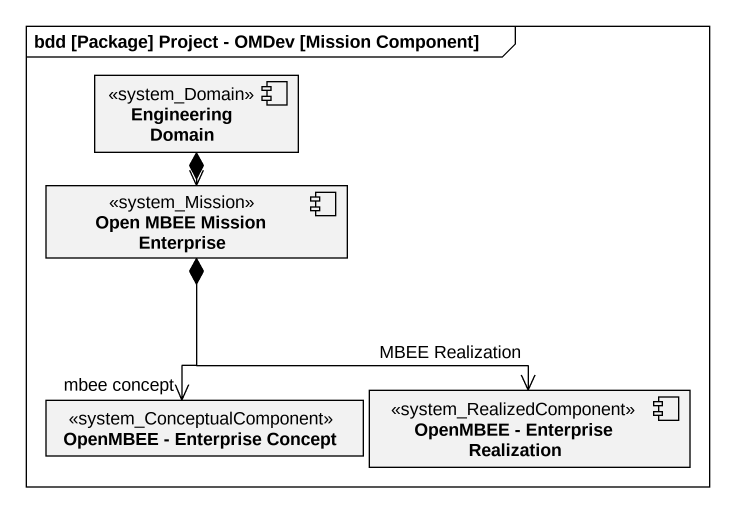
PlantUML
@startuml
mainframe bdd [Package] Project - OMDev [Mission Component]
allowmixing
hide circle
hide empty members
component "Engineering Domain" as Engineering_Domain <<system_Domain>>
component "Open MBEE Mission Enterprise" as Open_MBEE_Mission_Enterprise <<system_Mission>>
class "OpenMBEE - Enterprise Concept" as OpenMBEE_Enterprise_Concept <<system_ConceptualComponent>>
component "OpenMBEE - Enterprise Realization" as OpenMBEE_Enterprise <<system_RealizedComponent>>
Engineering_Domain *--> Open_MBEE_Mission_Enterprise
Open_MBEE_Mission_Enterprise *--> "mbee concept" OpenMBEE_Enterprise_Concept
Open_MBEE_Mission_Enterprise *--> "MBEE Realization" OpenMBEE_Enterprise
@enduml
